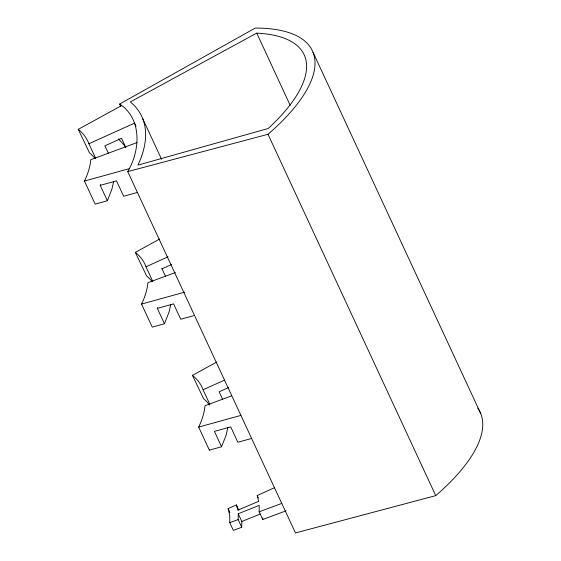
<?xml version="1.0" encoding="UTF-8"?>
<svg xmlns="http://www.w3.org/2000/svg" width="561" height="561" viewBox="0 0 561 561"><rect width="100%" height="100%" fill="white"/><g stroke="black" fill="none" stroke-linecap="round" stroke-linejoin="round"><path stroke-width="0.84" d="M286.131 510.819L262.723 519.486L259.154 511.8L259.217 505.356L238.229 513.764L241.798 521.457L241.735 527.263L233.341 530.376L229.772 522.684L229.722 515.349L228.089 508.666L236.405 504.914L238.902 510.293M241.735 527.263L238.166 519.577L238.229 513.764M262.723 519.486L262.807 517.873M113.638 181.42L111.955 189.022L107.368 200.747L95.16 204.12L84.452 181.056L84.816 180.333A226.399 84.08 -24.9 0 0 90.763 160.306L90.791 159.696L136.961 142.592M170.74 304.434L169.057 312.035L164.464 323.753L152.262 327.126L141.554 304.062L141.919 303.347A226.399 84.08 -24.9 0 0 147.859 283.319L147.894 282.709L175.432 272.506M227.843 427.447L226.16 435.048L221.567 446.766L209.358 450.139L198.65 427.075L199.015 426.36A226.399 84.08 -24.9 0 0 204.961 406.332L204.996 405.722L231.721 395.821M107.368 200.747L100.23 185.368L100.615 184.604M127.74 171.603C140.215 150.755 142.396 118.827 119.626 104.044L255.248 28.064L256.363 28.05A193.531 71.871 -24.9 0 1 269.021 133.42L268.011 134.282L127.74 171.603L295.472 532.95L435.743 495.629L436.753 494.767A193.531 71.871 -24.9 0 0 477.783 408.135M164.464 323.753L157.332 308.382L157.711 307.617M209.358 450.139L209.723 449.424M94.893 158.384A226.399 84.08 -24.9 0 0 89.444 152.795L78.245 129.367L121.625 105.538M151.989 281.398A226.399 84.08 -24.9 0 0 146.54 275.809L135.341 252.38L159.703 239M209.604 405.077A226.399 84.08 -24.9 0 0 203.643 398.822L192.444 375.386L216.798 362.013M256.665 33.134L130.39 101.899L134.198 105.454A285.738 106.113 -24.9 0 1 140.622 158.917L137.985 165.116L268.221 128.49A184.408 68.484 -24.9 0 0 256.77 33.141L290.24 105.461M95.658 158.356L88.876 143.749L134.619 123.111L136.05 126.183M152.76 281.37L145.979 266.763L168.062 256.798M165.593 276.51L162.024 268.817L171.526 264.533M209.856 404.383L203.075 389.776L224.372 380.162M228.629 387.539L219.12 391.83L222.689 399.516M236.405 504.914L237.794 510.131L258.733 501.317L257.197 495.531L274.462 487.74M241.798 521.457L260.367 514.009M229.772 522.684L238.166 519.577M259.154 511.8L281.755 503.427M84.452 181.056L129.212 168.686M100.23 185.368L116.506 180.873L123.644 196.245L137.48 192.423M141.554 304.062L184.625 292.162M157.332 308.382L173.608 303.88L180.747 319.258L194.583 315.436M198.65 427.075L240.879 415.406M251.679 438.45L237.843 442.271L230.704 426.893L214.428 431.388L221.567 446.766M78.245 129.367L78.736 129.731A226.399 84.08 -24.9 0 1 88.708 143.223L88.876 143.749M135.341 252.38L135.839 252.745A226.399 84.08 -24.9 0 1 145.811 266.237L145.979 266.763M192.444 375.386L192.935 375.758A226.399 84.08 -24.9 0 1 202.907 389.243L203.075 389.776M118.434 138.911L123.918 144.829L125.636 147.487M313.066 52.383L480.798 413.73M268.011 134.282L435.743 495.629M142.725 118.687L161.54 159.219M119.626 104.044L120.727 106.429M125.839 147.529L121.555 138.301L104.921 145.811L108.49 153.497M257.197 495.531L258.27 497.838M228.089 508.666L229.877 512.509M161.841 268.263L162.024 268.817"/></g></svg>
